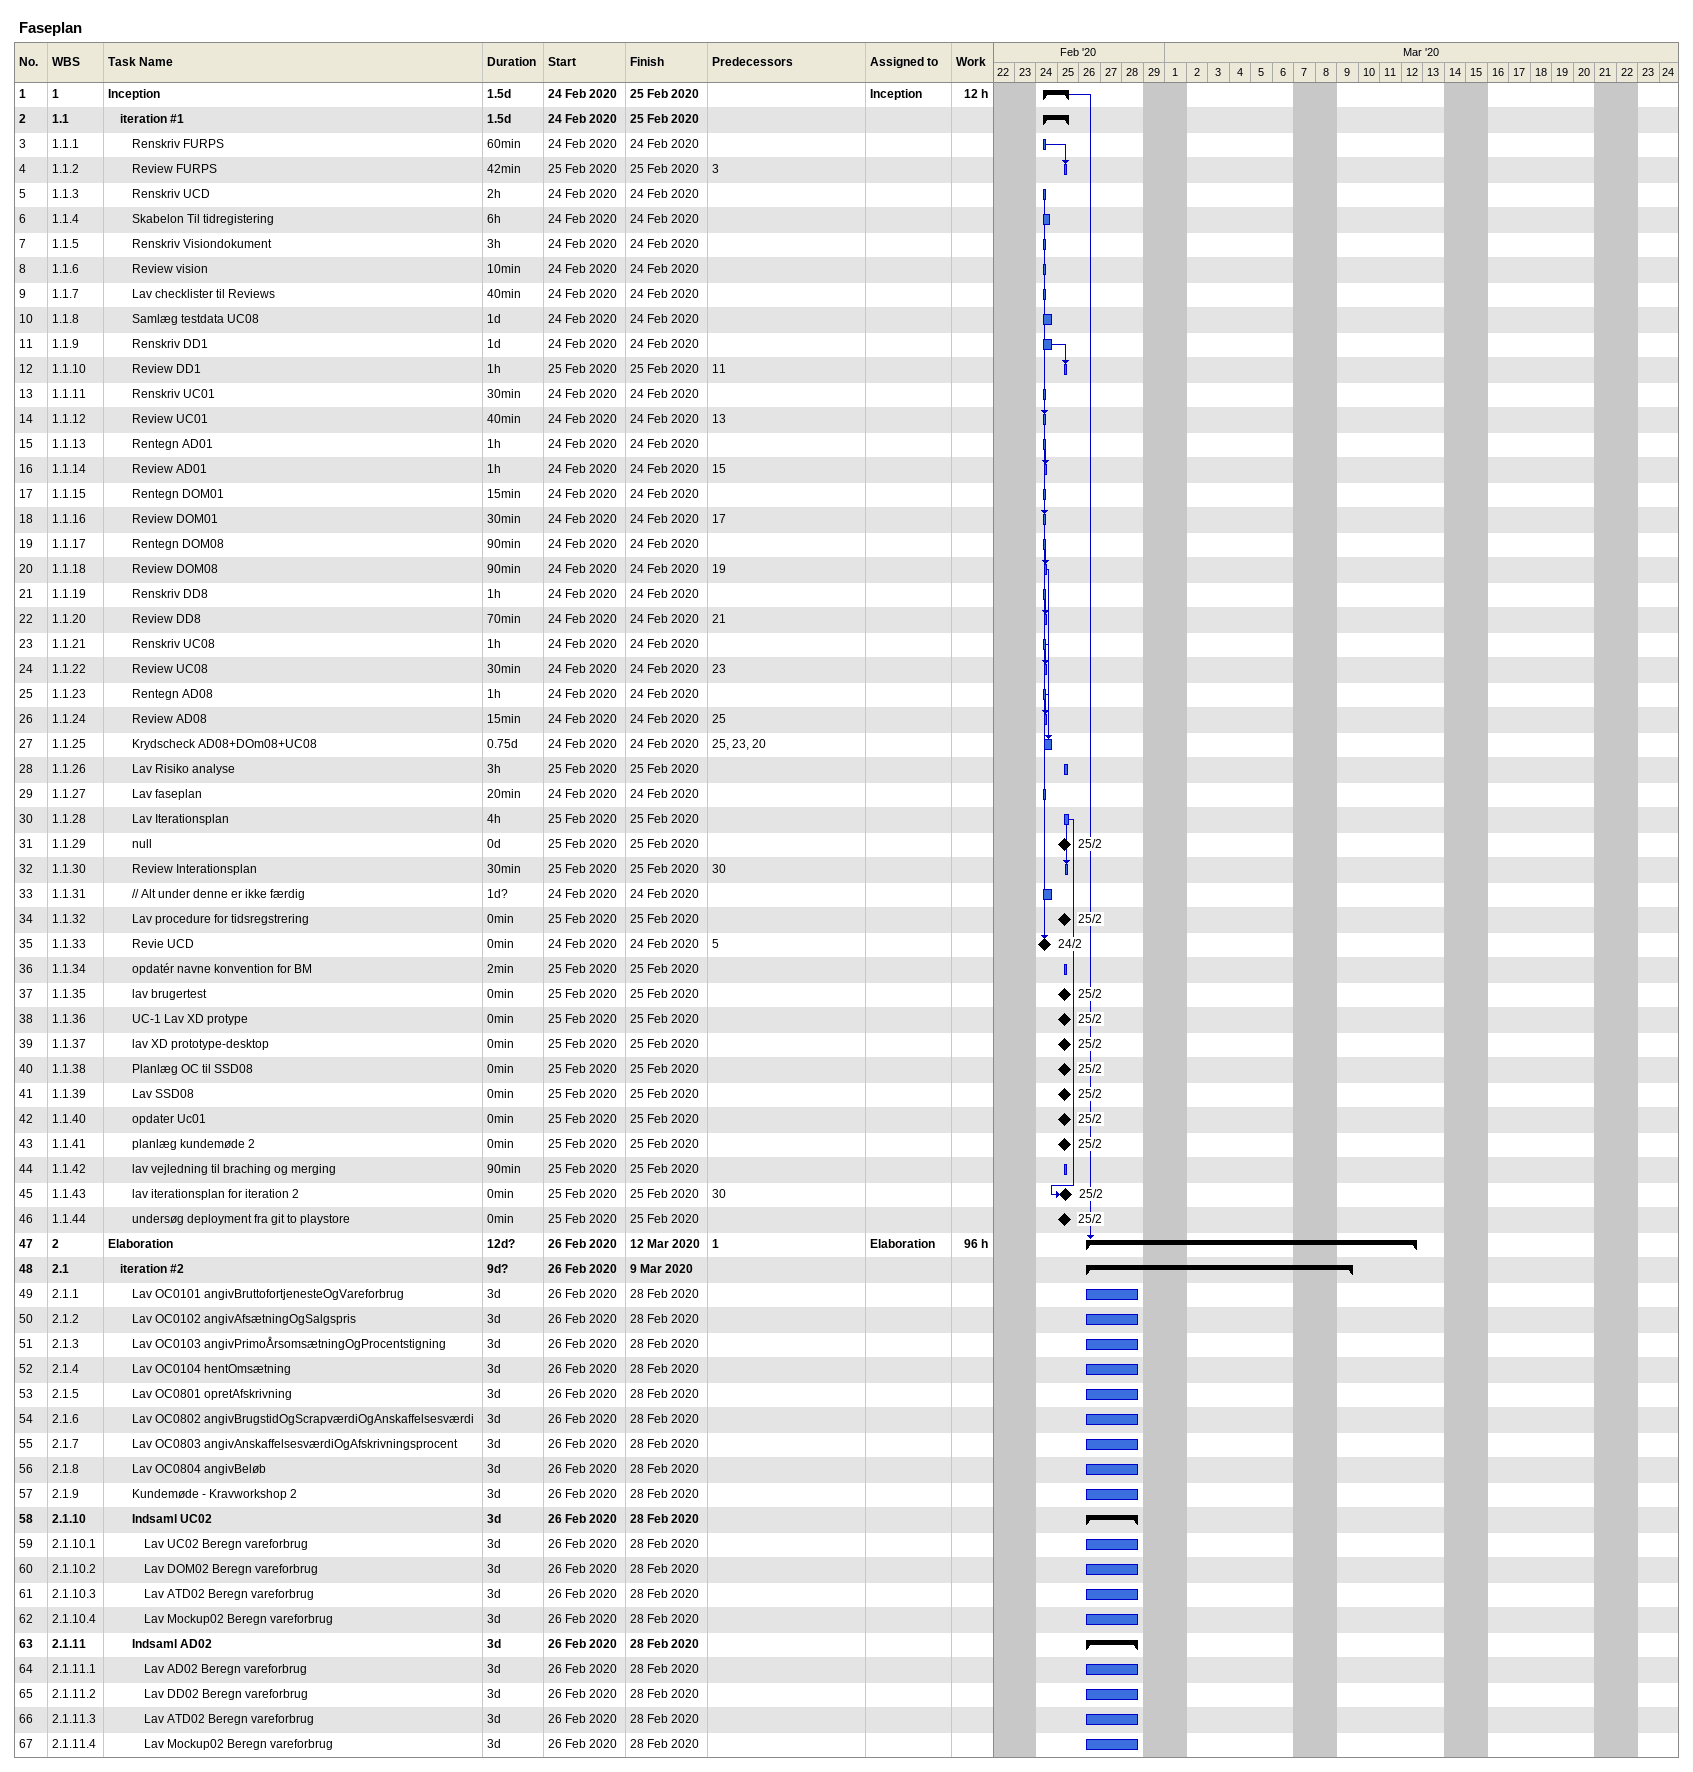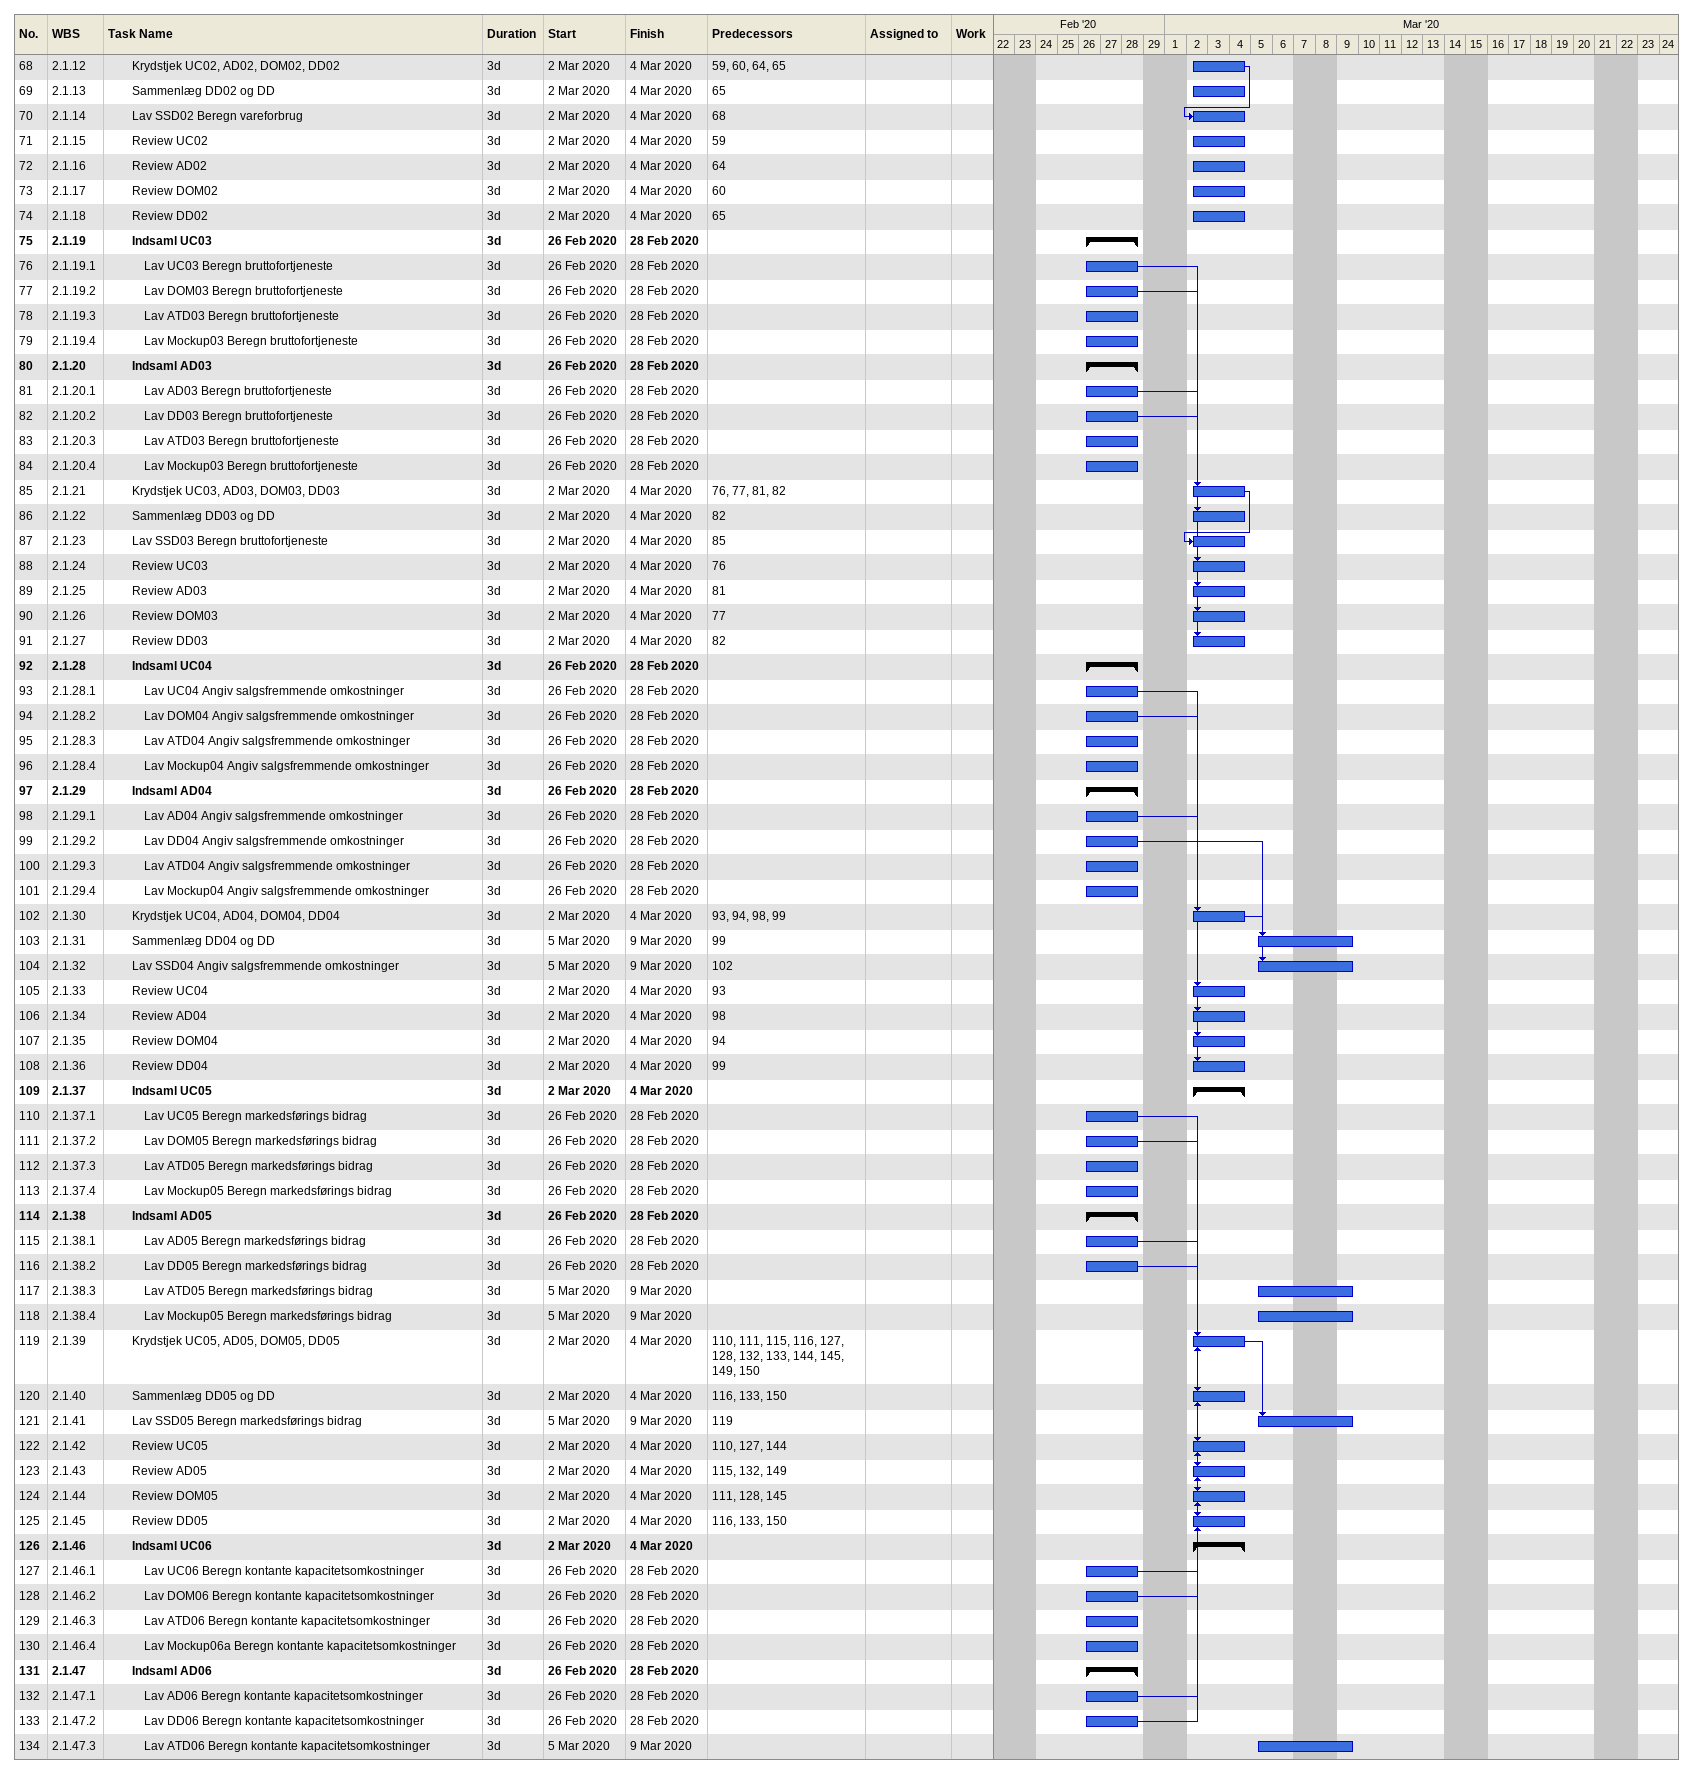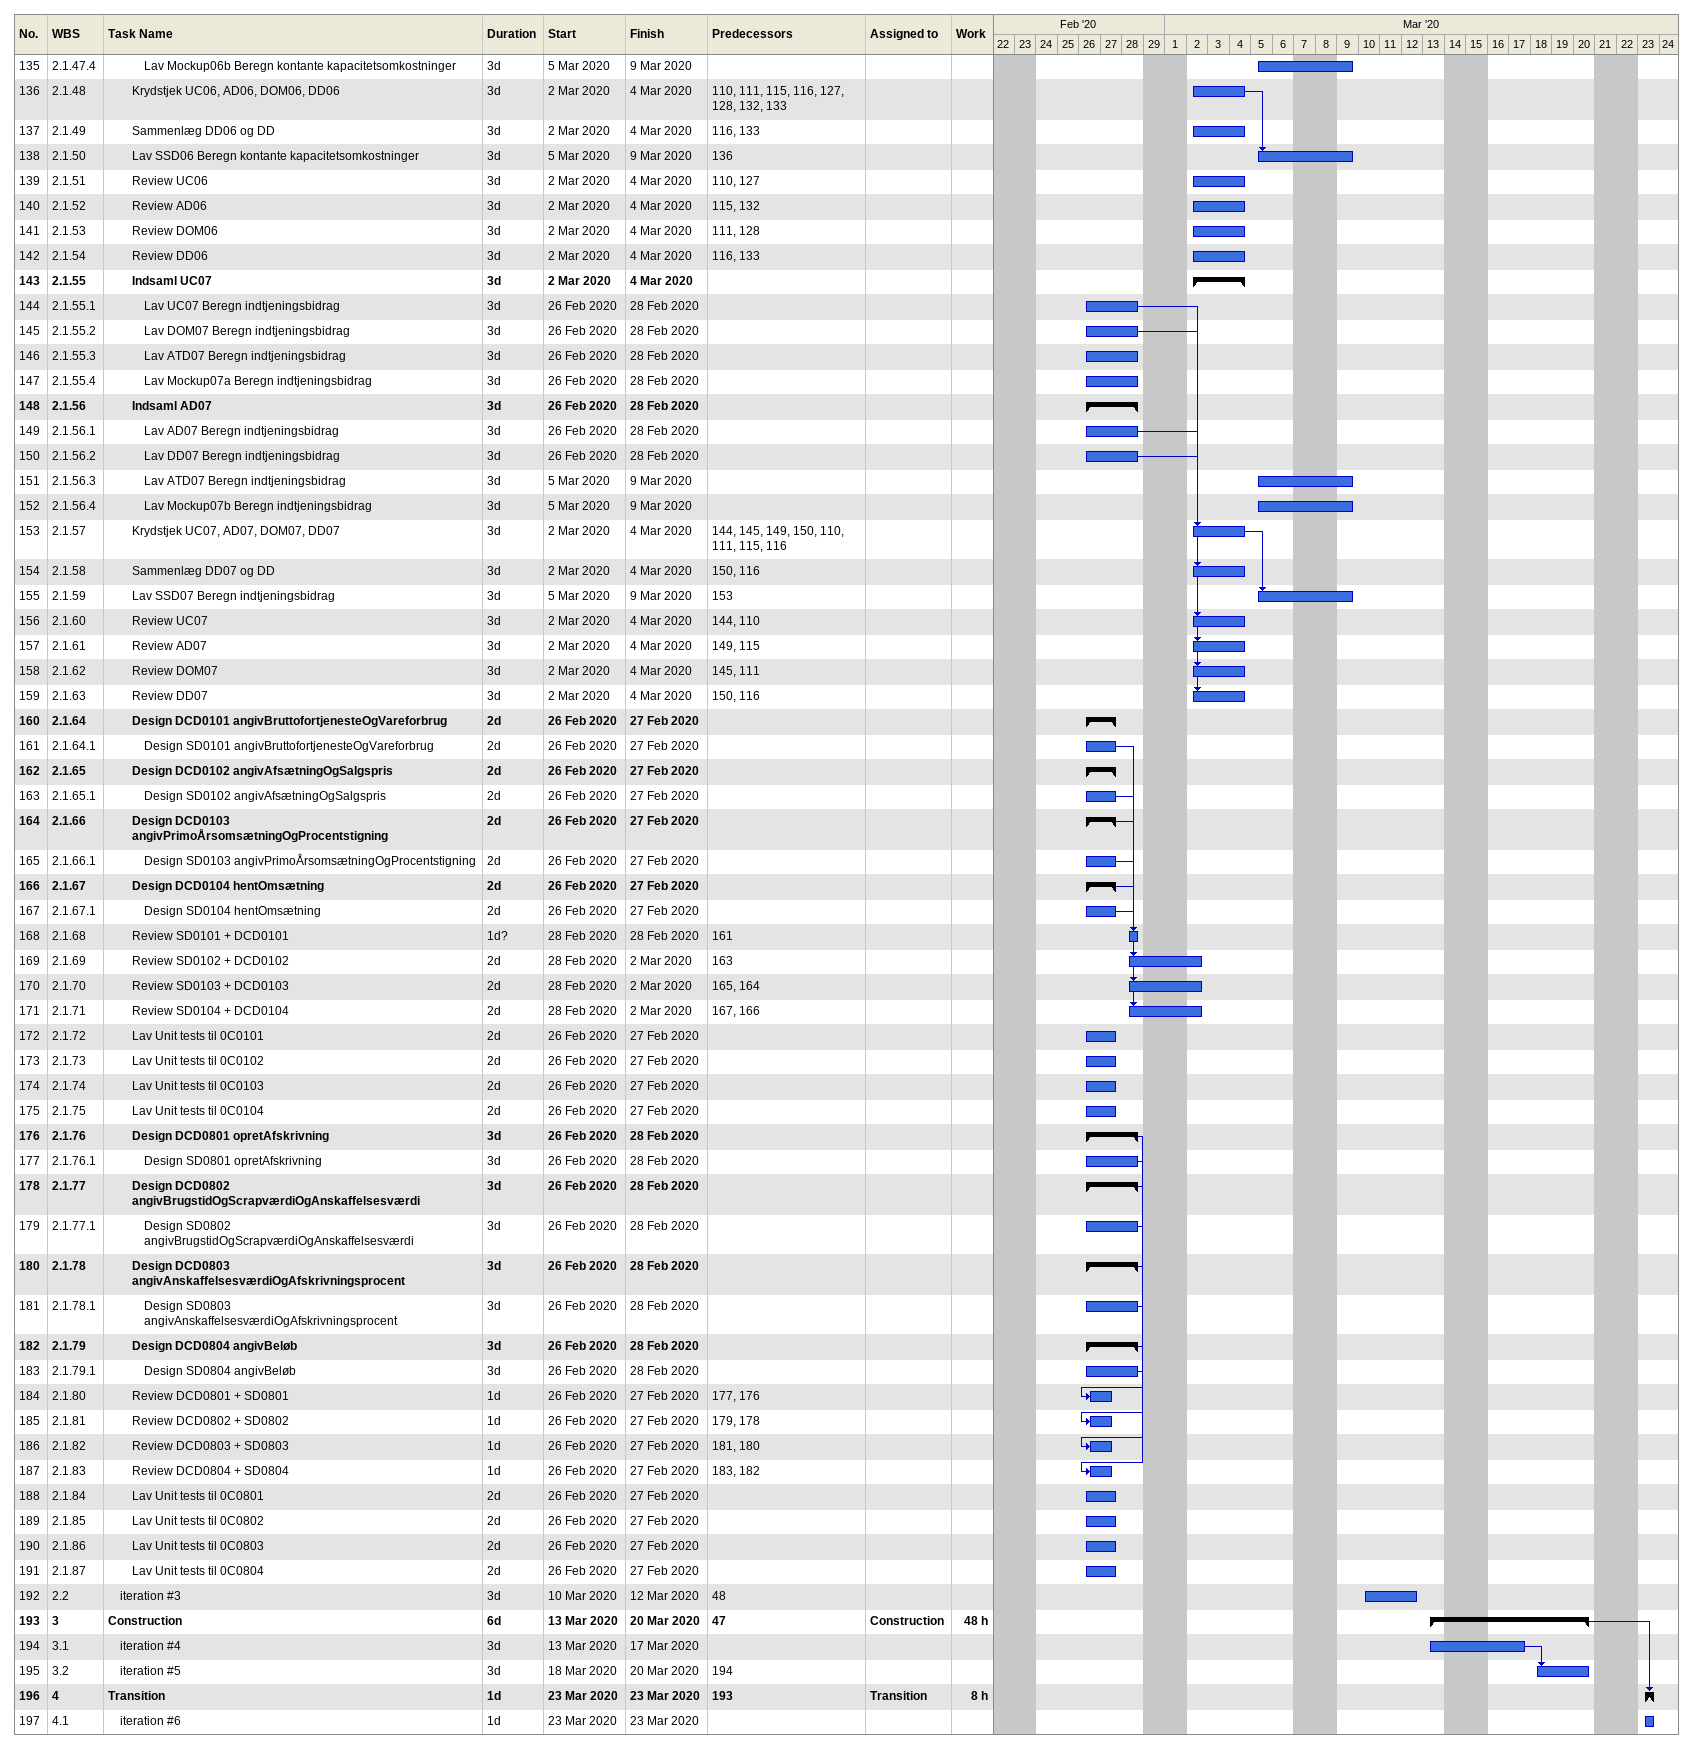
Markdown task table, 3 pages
Faseplan

| ID | WBS | Task | Duration | Start | Finish | Predecessors | Resources | Work (h) |
|---|---|---|---|---|---|---|---|---|
| 1 | 1 | **Inception** | 1.5d | 2020-02-24 | 2020-02-25 |  | Inception | 12 |
| 2 | 1.1 | **iteration #1** | 1.5d | 2020-02-24 | 2020-02-25 |  |  |  |
| 3 | 1.1.1 | Renskriv FURPS | 60min | 2020-02-24 | 2020-02-24 |  |  |  |
| 4 | 1.1.2 | Review FURPS | 42min | 2020-02-25 | 2020-02-25 | 3 |  |  |
| 5 | 1.1.3 | Renskriv UCD | 2h | 2020-02-24 | 2020-02-24 |  |  |  |
| 6 | 1.1.4 | Skabelon Til tidregistering | 6h | 2020-02-24 | 2020-02-24 |  |  |  |
| 7 | 1.1.5 | Renskriv Visiondokument | 3h | 2020-02-24 | 2020-02-24 |  |  |  |
| 8 | 1.1.6 | Review vision | 10min | 2020-02-24 | 2020-02-24 |  |  |  |
| 9 | 1.1.7 | Lav checklister til Reviews | 40min | 2020-02-24 | 2020-02-24 |  |  |  |
| 10 | 1.1.8 | Samlæg testdata UC08 | 1d | 2020-02-24 | 2020-02-24 |  |  |  |
| 11 | 1.1.9 | Renskriv DD1 | 1d | 2020-02-24 | 2020-02-24 |  |  |  |
| 12 | 1.1.10 | Review DD1 | 1h | 2020-02-25 | 2020-02-25 | 11 |  |  |
| 13 | 1.1.11 | Renskriv UC01 | 30min | 2020-02-24 | 2020-02-24 |  |  |  |
| 14 | 1.1.12 | Review UC01 | 40min | 2020-02-24 | 2020-02-24 | 13 |  |  |
| 15 | 1.1.13 | Rentegn AD01 | 1h | 2020-02-24 | 2020-02-24 |  |  |  |
| 16 | 1.1.14 | Review AD01 | 1h | 2020-02-24 | 2020-02-24 | 15 |  |  |
| 17 | 1.1.15 | Rentegn DOM01 | 15min | 2020-02-24 | 2020-02-24 |  |  |  |
| 18 | 1.1.16 | Review DOM01 | 30min | 2020-02-24 | 2020-02-24 | 17 |  |  |
| 19 | 1.1.17 | Rentegn DOM08 | 90min | 2020-02-24 | 2020-02-24 |  |  |  |
| 20 | 1.1.18 | Review DOM08 | 90min | 2020-02-24 | 2020-02-24 | 19 |  |  |
| 21 | 1.1.19 | Renskriv DD8 | 1h | 2020-02-24 | 2020-02-24 |  |  |  |
| 22 | 1.1.20 | Review DD8 | 70min | 2020-02-24 | 2020-02-24 | 21 |  |  |
| 23 | 1.1.21 | Renskriv UC08 | 1h | 2020-02-24 | 2020-02-24 |  |  |  |
| 24 | 1.1.22 | Review UC08 | 30min | 2020-02-24 | 2020-02-24 | 23 |  |  |
| 25 | 1.1.23 | Rentegn AD08 | 1h | 2020-02-24 | 2020-02-24 |  |  |  |
| 26 | 1.1.24 | Review AD08 | 15min | 2020-02-24 | 2020-02-24 | 25 |  |  |
| 27 | 1.1.25 | Krydscheck AD08+DOm08+UC08 | 0.75d | 2020-02-24 | 2020-02-24 | 25, 23, 20 |  |  |
| 28 | 1.1.26 | Lav Risiko analyse | 3h | 2020-02-25 | 2020-02-25 |  |  |  |
| 29 | 1.1.27 | Lav faseplan | 20min | 2020-02-24 | 2020-02-24 |  |  |  |
| 30 | 1.1.28 | Lav Iterationsplan | 4h | 2020-02-25 | 2020-02-25 |  |  |  |
| 31 | 1.1.29 | null | 0d | 2020-02-25 | 2020-02-25 |  |  |  |
| 32 | 1.1.30 | Review Interationsplan | 30min | 2020-02-25 | 2020-02-25 | 30 |  |  |
| 33 | 1.1.31 | // Alt under denne er ikke færdig | 1d? | 2020-02-24 | 2020-02-24 |  |  |  |
| 34 | 1.1.32 | Lav procedure for tidsregstrering | 0min | 2020-02-25 | 2020-02-25 |  |  |  |
| 35 | 1.1.33 | Revie UCD | 0min | 2020-02-24 | 2020-02-24 | 5 |  |  |
| 36 | 1.1.34 | opdatér navne konvention for BM | 2min | 2020-02-25 | 2020-02-25 |  |  |  |
| 37 | 1.1.35 | lav brugertest | 0min | 2020-02-25 | 2020-02-25 |  |  |  |
| 38 | 1.1.36 | UC-1 Lav XD protype | 0min | 2020-02-25 | 2020-02-25 |  |  |  |
| 39 | 1.1.37 | lav XD prototype-desktop | 0min | 2020-02-25 | 2020-02-25 |  |  |  |
| 40 | 1.1.38 | Planlæg OC til SSD08 | 0min | 2020-02-25 | 2020-02-25 |  |  |  |
| 41 | 1.1.39 | Lav SSD08 | 0min | 2020-02-25 | 2020-02-25 |  |  |  |
| 42 | 1.1.40 | opdater Uc01 | 0min | 2020-02-25 | 2020-02-25 |  |  |  |
| 43 | 1.1.41 | planlæg kundemøde 2 | 0min | 2020-02-25 | 2020-02-25 |  |  |  |
| 44 | 1.1.42 | lav vejledning til braching og merging | 90min | 2020-02-25 | 2020-02-25 |  |  |  |
| 45 | 1.1.43 | lav iterationsplan for iteration 2 | 0min | 2020-02-25 | 2020-02-25 | 30 |  |  |
| 46 | 1.1.44 | undersøg deployment fra git to playstore | 0min | 2020-02-25 | 2020-02-25 |  |  |  |
| 47 | 2 | **Elaboration** | 12d? | 2020-02-26 | 2020-03-12 | 1 | Elaboration | 96 |
| 48 | 2.1 | **iteration #2** | 9d? | 2020-02-26 | 2020-03-09 |  |  |  |
| 49 | 2.1.1 | Lav OC0101 angivBruttofortjenesteOgVareforbrug | 3d | 2020-02-26 | 2020-02-28 |  |  |  |
| 50 | 2.1.2 | Lav OC0102 angivAfsætningOgSalgspris | 3d | 2020-02-26 | 2020-02-28 |  |  |  |
| 51 | 2.1.3 | Lav OC0103 angivPrimoÅrsomsætningOgProcentstigning | 3d | 2020-02-26 | 2020-02-28 |  |  |  |
| 52 | 2.1.4 | Lav OC0104 hentOmsætning | 3d | 2020-02-26 | 2020-02-28 |  |  |  |
| 53 | 2.1.5 | Lav OC0801 opretAfskrivning | 3d | 2020-02-26 | 2020-02-28 |  |  |  |
| 54 | 2.1.6 | Lav OC0802 angivBrugstidOgScrapværdiOgAnskaffelsesværdi | 3d | 2020-02-26 | 2020-02-28 |  |  |  |
| 55 | 2.1.7 | Lav OC0803 angivAnskaffelsesværdiOgAfskrivningsprocent | 3d | 2020-02-26 | 2020-02-28 |  |  |  |
| 56 | 2.1.8 | Lav OC0804 angivBeløb | 3d | 2020-02-26 | 2020-02-28 |  |  |  |
| 57 | 2.1.9 | Kundemøde - Kravworkshop 2 | 3d | 2020-02-26 | 2020-02-28 |  |  |  |
| 58 | 2.1.10 | **Indsaml UC02** | 3d | 2020-02-26 | 2020-02-28 |  |  |  |
| 59 | 2.1.10.1 | Lav UC02 Beregn vareforbrug | 3d | 2020-02-26 | 2020-02-28 |  |  |  |
| 60 | 2.1.10.2 | Lav DOM02 Beregn vareforbrug | 3d | 2020-02-26 | 2020-02-28 |  |  |  |
| 61 | 2.1.10.3 | Lav ATD02 Beregn vareforbrug | 3d | 2020-02-26 | 2020-02-28 |  |  |  |
| 62 | 2.1.10.4 | Lav Mockup02 Beregn vareforbrug | 3d | 2020-02-26 | 2020-02-28 |  |  |  |
| 63 | 2.1.11 | **Indsaml AD02** | 3d | 2020-02-26 | 2020-02-28 |  |  |  |
| 64 | 2.1.11.1 | Lav AD02 Beregn vareforbrug | 3d | 2020-02-26 | 2020-02-28 |  |  |  |
| 65 | 2.1.11.2 | Lav DD02 Beregn vareforbrug | 3d | 2020-02-26 | 2020-02-28 |  |  |  |
| 66 | 2.1.11.3 | Lav ATD02 Beregn vareforbrug | 3d | 2020-02-26 | 2020-02-28 |  |  |  |
| 67 | 2.1.11.4 | Lav Mockup02 Beregn vareforbrug | 3d | 2020-02-26 | 2020-02-28 |  |  |  |
| 68 | 2.1.12 | Krydstjek UC02, AD02, DOM02, DD02 | 3d | 2020-03-02 | 2020-03-04 | 59, 60, 64, 65 |  |  |
| 69 | 2.1.13 | Sammenlæg DD02 og DD | 3d | 2020-03-02 | 2020-03-04 | 65 |  |  |
| 70 | 2.1.14 | Lav SSD02 Beregn vareforbrug | 3d | 2020-03-02 | 2020-03-04 | 68 |  |  |
| 71 | 2.1.15 | Review UC02 | 3d | 2020-03-02 | 2020-03-04 | 59 |  |  |
| 72 | 2.1.16 | Review AD02 | 3d | 2020-03-02 | 2020-03-04 | 64 |  |  |
| 73 | 2.1.17 | Review DOM02 | 3d | 2020-03-02 | 2020-03-04 | 60 |  |  |
| 74 | 2.1.18 | Review DD02 | 3d | 2020-03-02 | 2020-03-04 | 65 |  |  |
| 75 | 2.1.19 | **Indsaml UC03** | 3d | 2020-02-26 | 2020-02-28 |  |  |  |
| 76 | 2.1.19.1 | Lav UC03 Beregn bruttofortjeneste | 3d | 2020-02-26 | 2020-02-28 |  |  |  |
| 77 | 2.1.19.2 | Lav DOM03 Beregn bruttofortjeneste | 3d | 2020-02-26 | 2020-02-28 |  |  |  |
| 78 | 2.1.19.3 | Lav ATD03 Beregn bruttofortjeneste | 3d | 2020-02-26 | 2020-02-28 |  |  |  |
| 79 | 2.1.19.4 | Lav Mockup03 Beregn bruttofortjeneste | 3d | 2020-02-26 | 2020-02-28 |  |  |  |
| 80 | 2.1.20 | **Indsaml AD03** | 3d | 2020-02-26 | 2020-02-28 |  |  |  |
| 81 | 2.1.20.1 | Lav AD03 Beregn bruttofortjeneste | 3d | 2020-02-26 | 2020-02-28 |  |  |  |
| 82 | 2.1.20.2 | Lav DD03 Beregn bruttofortjeneste | 3d | 2020-02-26 | 2020-02-28 |  |  |  |
| 83 | 2.1.20.3 | Lav ATD03 Beregn bruttofortjeneste | 3d | 2020-02-26 | 2020-02-28 |  |  |  |
| 84 | 2.1.20.4 | Lav Mockup03 Beregn bruttofortjeneste | 3d | 2020-02-26 | 2020-02-28 |  |  |  |
| 85 | 2.1.21 | Krydstjek UC03, AD03, DOM03, DD03 | 3d | 2020-03-02 | 2020-03-04 | 76, 77, 81, 82 |  |  |
| 86 | 2.1.22 | Sammenlæg DD03 og DD | 3d | 2020-03-02 | 2020-03-04 | 82 |  |  |
| 87 | 2.1.23 | Lav SSD03 Beregn bruttofortjeneste | 3d | 2020-03-02 | 2020-03-04 | 85 |  |  |
| 88 | 2.1.24 | Review UC03 | 3d | 2020-03-02 | 2020-03-04 | 76 |  |  |
| 89 | 2.1.25 | Review AD03 | 3d | 2020-03-02 | 2020-03-04 | 81 |  |  |
| 90 | 2.1.26 | Review DOM03 | 3d | 2020-03-02 | 2020-03-04 | 77 |  |  |
| 91 | 2.1.27 | Review DD03 | 3d | 2020-03-02 | 2020-03-04 | 82 |  |  |
| 92 | 2.1.28 | **Indsaml UC04** | 3d | 2020-02-26 | 2020-02-28 |  |  |  |
| 93 | 2.1.28.1 | Lav UC04 Angiv salgsfremmende omkostninger | 3d | 2020-02-26 | 2020-02-28 |  |  |  |
| 94 | 2.1.28.2 | Lav DOM04 Angiv salgsfremmende omkostninger | 3d | 2020-02-26 | 2020-02-28 |  |  |  |
| 95 | 2.1.28.3 | Lav ATD04 Angiv salgsfremmende omkostninger | 3d | 2020-02-26 | 2020-02-28 |  |  |  |
| 96 | 2.1.28.4 | Lav Mockup04 Angiv salgsfremmende omkostninger | 3d | 2020-02-26 | 2020-02-28 |  |  |  |
| 97 | 2.1.29 | **Indsaml AD04** | 3d | 2020-02-26 | 2020-02-28 |  |  |  |
| 98 | 2.1.29.1 | Lav AD04 Angiv salgsfremmende omkostninger | 3d | 2020-02-26 | 2020-02-28 |  |  |  |
| 99 | 2.1.29.2 | Lav DD04 Angiv salgsfremmende omkostninger | 3d | 2020-02-26 | 2020-02-28 |  |  |  |
| 100 | 2.1.29.3 | Lav ATD04 Angiv salgsfremmende omkostninger | 3d | 2020-02-26 | 2020-02-28 |  |  |  |
| 101 | 2.1.29.4 | Lav Mockup04 Angiv salgsfremmende omkostninger | 3d | 2020-02-26 | 2020-02-28 |  |  |  |
| 102 | 2.1.30 | Krydstjek UC04, AD04, DOM04, DD04 | 3d | 2020-03-02 | 2020-03-04 | 93, 94, 98, 99 |  |  |
| 103 | 2.1.31 | Sammenlæg DD04 og DD | 3d | 2020-03-05 | 2020-03-09 | 99 |  |  |
| 104 | 2.1.32 | Lav SSD04 Angiv salgsfremmende omkostninger | 3d | 2020-03-05 | 2020-03-09 | 102 |  |  |
| 105 | 2.1.33 | Review UC04 | 3d | 2020-03-02 | 2020-03-04 | 93 |  |  |
| 106 | 2.1.34 | Review AD04 | 3d | 2020-03-02 | 2020-03-04 | 98 |  |  |
| 107 | 2.1.35 | Review DOM04 | 3d | 2020-03-02 | 2020-03-04 | 94 |  |  |
| 108 | 2.1.36 | Review DD04 | 3d | 2020-03-02 | 2020-03-04 | 99 |  |  |
| 109 | 2.1.37 | **Indsaml UC05** | 3d | 2020-03-02 | 2020-03-04 |  |  |  |
| 110 | 2.1.37.1 | Lav UC05 Beregn markedsførings bidrag | 3d | 2020-02-26 | 2020-02-28 |  |  |  |
| 111 | 2.1.37.2 | Lav DOM05 Beregn markedsførings bidrag | 3d | 2020-02-26 | 2020-02-28 |  |  |  |
| 112 | 2.1.37.3 | Lav ATD05 Beregn markedsførings bidrag | 3d | 2020-02-26 | 2020-02-28 |  |  |  |
| 113 | 2.1.37.4 | Lav Mockup05 Beregn markedsførings bidrag | 3d | 2020-02-26 | 2020-02-28 |  |  |  |
| 114 | 2.1.38 | **Indsaml AD05** | 3d | 2020-02-26 | 2020-02-28 |  |  |  |
| 115 | 2.1.38.1 | Lav AD05 Beregn markedsførings bidrag | 3d | 2020-02-26 | 2020-02-28 |  |  |  |
| 116 | 2.1.38.2 | Lav DD05 Beregn markedsførings bidrag | 3d | 2020-02-26 | 2020-02-28 |  |  |  |
| 117 | 2.1.38.3 | Lav ATD05 Beregn markedsførings bidrag | 3d | 2020-03-05 | 2020-03-09 |  |  |  |
| 118 | 2.1.38.4 | Lav Mockup05 Beregn markedsførings bidrag | 3d | 2020-03-05 | 2020-03-09 |  |  |  |
| 119 | 2.1.39 | Krydstjek UC05, AD05, DOM05, DD05 | 3d | 2020-03-02 | 2020-03-04 | 110, 111, 115, 116, 127, 128, 132, 133, 144, 145, 149, 150 |  |  |
| 120 | 2.1.40 | Sammenlæg DD05 og DD | 3d | 2020-03-02 | 2020-03-04 | 116, 133, 150 |  |  |
| 121 | 2.1.41 | Lav SSD05 Beregn markedsførings bidrag | 3d | 2020-03-05 | 2020-03-09 | 119 |  |  |
| 122 | 2.1.42 | Review UC05 | 3d | 2020-03-02 | 2020-03-04 | 110, 127, 144 |  |  |
| 123 | 2.1.43 | Review AD05 | 3d | 2020-03-02 | 2020-03-04 | 115, 132, 149 |  |  |
| 124 | 2.1.44 | Review DOM05 | 3d | 2020-03-02 | 2020-03-04 | 111, 128, 145 |  |  |
| 125 | 2.1.45 | Review DD05 | 3d | 2020-03-02 | 2020-03-04 | 116, 133, 150 |  |  |
| 126 | 2.1.46 | **Indsaml UC06** | 3d | 2020-03-02 | 2020-03-04 |  |  |  |
| 127 | 2.1.46.1 | Lav UC06 Beregn kontante kapacitetsomkostninger | 3d | 2020-02-26 | 2020-02-28 |  |  |  |
| 128 | 2.1.46.2 | Lav DOM06 Beregn kontante kapacitetsomkostninger | 3d | 2020-02-26 | 2020-02-28 |  |  |  |
| 129 | 2.1.46.3 | Lav ATD06 Beregn kontante kapacitetsomkostninger | 3d | 2020-02-26 | 2020-02-28 |  |  |  |
| 130 | 2.1.46.4 | Lav Mockup06a Beregn kontante kapacitetsomkostninger | 3d | 2020-02-26 | 2020-02-28 |  |  |  |
| 131 | 2.1.47 | **Indsaml AD06** | 3d | 2020-02-26 | 2020-02-28 |  |  |  |
| 132 | 2.1.47.1 | Lav AD06 Beregn kontante kapacitetsomkostninger | 3d | 2020-02-26 | 2020-02-28 |  |  |  |
| 133 | 2.1.47.2 | Lav DD06 Beregn kontante kapacitetsomkostninger | 3d | 2020-02-26 | 2020-02-28 |  |  |  |
| 134 | 2.1.47.3 | Lav ATD06 Beregn kontante kapacitetsomkostninger | 3d | 2020-03-05 | 2020-03-09 |  |  |  |
| 135 | 2.1.47.4 | Lav Mockup06b Beregn kontante kapacitetsomkostninger | 3d | 2020-03-05 | 2020-03-09 |  |  |  |
| 136 | 2.1.48 | Krydstjek UC06, AD06, DOM06, DD06 | 3d | 2020-03-02 | 2020-03-04 | 110, 111, 115, 116, 127, 128, 132, 133 |  |  |
| 137 | 2.1.49 | Sammenlæg DD06 og DD | 3d | 2020-03-02 | 2020-03-04 | 116, 133 |  |  |
| 138 | 2.1.50 | Lav SSD06 Beregn kontante kapacitetsomkostninger | 3d | 2020-03-05 | 2020-03-09 | 136 |  |  |
| 139 | 2.1.51 | Review UC06 | 3d | 2020-03-02 | 2020-03-04 | 110, 127 |  |  |
| 140 | 2.1.52 | Review AD06 | 3d | 2020-03-02 | 2020-03-04 | 115, 132 |  |  |
| 141 | 2.1.53 | Review DOM06 | 3d | 2020-03-02 | 2020-03-04 | 111, 128 |  |  |
| 142 | 2.1.54 | Review DD06 | 3d | 2020-03-02 | 2020-03-04 | 116, 133 |  |  |
| 143 | 2.1.55 | **Indsaml UC07** | 3d | 2020-03-02 | 2020-03-04 |  |  |  |
| 144 | 2.1.55.1 | Lav UC07 Beregn indtjeningsbidrag | 3d | 2020-02-26 | 2020-02-28 |  |  |  |
| 145 | 2.1.55.2 | Lav DOM07 Beregn indtjeningsbidrag | 3d | 2020-02-26 | 2020-02-28 |  |  |  |
| 146 | 2.1.55.3 | Lav ATD07 Beregn indtjeningsbidrag | 3d | 2020-02-26 | 2020-02-28 |  |  |  |
| 147 | 2.1.55.4 | Lav Mockup07a Beregn indtjeningsbidrag | 3d | 2020-02-26 | 2020-02-28 |  |  |  |
| 148 | 2.1.56 | **Indsaml AD07** | 3d | 2020-02-26 | 2020-02-28 |  |  |  |
| 149 | 2.1.56.1 | Lav AD07 Beregn indtjeningsbidrag | 3d | 2020-02-26 | 2020-02-28 |  |  |  |
| 150 | 2.1.56.2 | Lav DD07 Beregn indtjeningsbidrag | 3d | 2020-02-26 | 2020-02-28 |  |  |  |
| 151 | 2.1.56.3 | Lav ATD07 Beregn indtjeningsbidrag | 3d | 2020-03-05 | 2020-03-09 |  |  |  |
| 152 | 2.1.56.4 | Lav Mockup07b Beregn indtjeningsbidrag | 3d | 2020-03-05 | 2020-03-09 |  |  |  |
| 153 | 2.1.57 | Krydstjek UC07, AD07, DOM07, DD07 | 3d | 2020-03-02 | 2020-03-04 | 144, 145, 149, 150, 110, 111, 115, 116 |  |  |
| 154 | 2.1.58 | Sammenlæg DD07 og DD | 3d | 2020-03-02 | 2020-03-04 | 150, 116 |  |  |
| 155 | 2.1.59 | Lav SSD07 Beregn indtjeningsbidrag | 3d | 2020-03-05 | 2020-03-09 | 153 |  |  |
| 156 | 2.1.60 | Review UC07 | 3d | 2020-03-02 | 2020-03-04 | 144, 110 |  |  |
| 157 | 2.1.61 | Review AD07 | 3d | 2020-03-02 | 2020-03-04 | 149, 115 |  |  |
| 158 | 2.1.62 | Review DOM07 | 3d | 2020-03-02 | 2020-03-04 | 145, 111 |  |  |
| 159 | 2.1.63 | Review DD07 | 3d | 2020-03-02 | 2020-03-04 | 150, 116 |  |  |
| 160 | 2.1.64 | **Design DCD0101 angivBruttofortjenesteOgVareforbrug** | 2d | 2020-02-26 | 2020-02-27 |  |  |  |
| 161 | 2.1.64.1 | Design SD0101 angivBruttofortjenesteOgVareforbrug | 2d | 2020-02-26 | 2020-02-27 |  |  |  |
| 162 | 2.1.65 | **Design DCD0102 angivAfsætningOgSalgspris** | 2d | 2020-02-26 | 2020-02-27 |  |  |  |
| 163 | 2.1.65.1 | Design SD0102 angivAfsætningOgSalgspris | 2d | 2020-02-26 | 2020-02-27 |  |  |  |
| 164 | 2.1.66 | **Design DCD0103 angivPrimoÅrsomsætningOgProcentstigning** | 2d | 2020-02-26 | 2020-02-27 |  |  |  |
| 165 | 2.1.66.1 | Design SD0103 angivPrimoÅrsomsætningOgProcentstigning | 2d | 2020-02-26 | 2020-02-27 |  |  |  |
| 166 | 2.1.67 | **Design DCD0104 hentOmsætning** | 2d | 2020-02-26 | 2020-02-27 |  |  |  |
| 167 | 2.1.67.1 | Design SD0104 hentOmsætning | 2d | 2020-02-26 | 2020-02-27 |  |  |  |
| 168 | 2.1.68 | Review SD0101 + DCD0101 | 1d? | 2020-02-28 | 2020-02-28 | 161 |  |  |
| 169 | 2.1.69 | Review SD0102 + DCD0102 | 2d | 2020-02-28 | 2020-03-02 | 163 |  |  |
| 170 | 2.1.70 | Review SD0103 + DCD0103 | 2d | 2020-02-28 | 2020-03-02 | 165, 164 |  |  |
| 171 | 2.1.71 | Review SD0104 + DCD0104 | 2d | 2020-02-28 | 2020-03-02 | 167, 166 |  |  |
| 172 | 2.1.72 | Lav Unit tests til 0C0101 | 2d | 2020-02-26 | 2020-02-27 |  |  |  |
| 173 | 2.1.73 | Lav Unit tests til 0C0102 | 2d | 2020-02-26 | 2020-02-27 |  |  |  |
| 174 | 2.1.74 | Lav Unit tests til 0C0103 | 2d | 2020-02-26 | 2020-02-27 |  |  |  |
| 175 | 2.1.75 | Lav Unit tests til 0C0104 | 2d | 2020-02-26 | 2020-02-27 |  |  |  |
| 176 | 2.1.76 | **Design DCD0801 opretAfskrivning** | 3d | 2020-02-26 | 2020-02-28 |  |  |  |
| 177 | 2.1.76.1 | Design SD0801 opretAfskrivning | 3d | 2020-02-26 | 2020-02-28 |  |  |  |
| 178 | 2.1.77 | **Design DCD0802 angivBrugstidOgScrapværdiOgAnskaffelsesværdi** | 3d | 2020-02-26 | 2020-02-28 |  |  |  |
| 179 | 2.1.77.1 | Design SD0802 angivBrugstidOgScrapværdiOgAnskaffelsesværdi | 3d | 2020-02-26 | 2020-02-28 |  |  |  |
| 180 | 2.1.78 | **Design DCD0803 angivAnskaffelsesværdiOgAfskrivningsprocent** | 3d | 2020-02-26 | 2020-02-28 |  |  |  |
| 181 | 2.1.78.1 | Design SD0803 angivAnskaffelsesværdiOgAfskrivningsprocent | 3d | 2020-02-26 | 2020-02-28 |  |  |  |
| 182 | 2.1.79 | **Design DCD0804 angivBeløb** | 3d | 2020-02-26 | 2020-02-28 |  |  |  |
| 183 | 2.1.79.1 | Design SD0804 angivBeløb | 3d | 2020-02-26 | 2020-02-28 |  |  |  |
| 184 | 2.1.80 | Review DCD0801 + SD0801 | 1d | 2020-02-26 | 2020-02-27 | 177, 176 |  |  |
| 185 | 2.1.81 | Review DCD0802 + SD0802 | 1d | 2020-02-26 | 2020-02-27 | 179, 178 |  |  |
| 186 | 2.1.82 | Review DCD0803 + SD0803 | 1d | 2020-02-26 | 2020-02-27 | 181, 180 |  |  |
| 187 | 2.1.83 | Review DCD0804 + SD0804 | 1d | 2020-02-26 | 2020-02-27 | 183, 182 |  |  |
| 188 | 2.1.84 | Lav Unit tests til 0C0801 | 2d | 2020-02-26 | 2020-02-27 |  |  |  |
| 189 | 2.1.85 | Lav Unit tests til 0C0802 | 2d | 2020-02-26 | 2020-02-27 |  |  |  |
| 190 | 2.1.86 | Lav Unit tests til 0C0803 | 2d | 2020-02-26 | 2020-02-27 |  |  |  |
| 191 | 2.1.87 | Lav Unit tests til 0C0804 | 2d | 2020-02-26 | 2020-02-27 |  |  |  |
| 192 | 2.2 | iteration #3 | 3d | 2020-03-10 | 2020-03-12 | 48 |  |  |
| 193 | 3 | **Construction** | 6d | 2020-03-13 | 2020-03-20 | 47 | Construction | 48 |
| 194 | 3.1 | iteration #4 | 3d | 2020-03-13 | 2020-03-17 |  |  |  |
| 195 | 3.2 | iteration #5 | 3d | 2020-03-18 | 2020-03-20 | 194 |  |  |
| 196 | 4 | **Transition** | 1d | 2020-03-23 | 2020-03-23 | 193 | Transition | 8 |
| 197 | 4.1 | iteration #6 | 1d | 2020-03-23 | 2020-03-23 |  |  |  |
